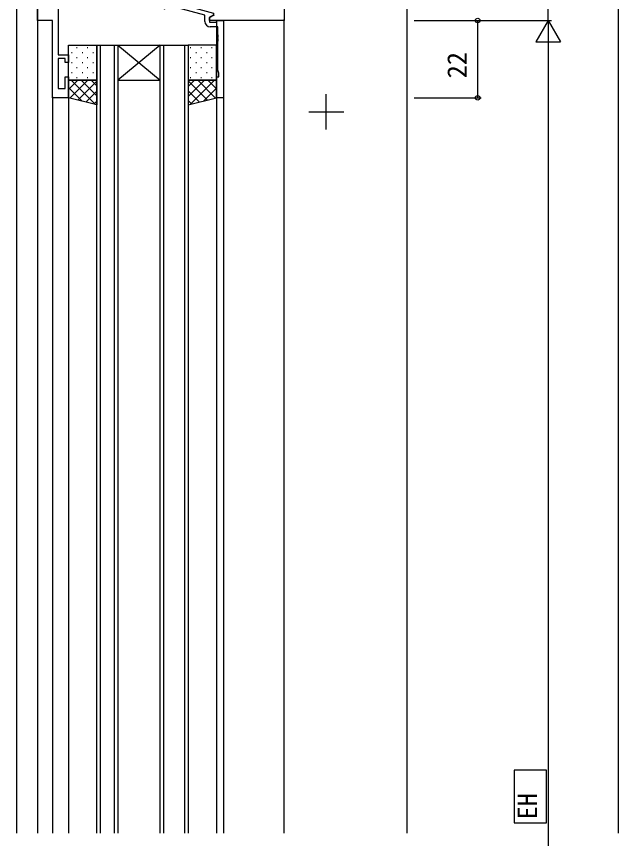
# Model space of a CAD drawing. Units: millimetres, scale not verified. Extents: x -959 to 961, y -418 to 416.
# Drawn here: x -297.3 to -126.3, y -25.4 to 208.3 of the extents above; entities that cross this region are included whole.
import ezdxf
from ezdxf.enums import TextEntityAlignment as Align

# ---------------------------------------------------------------- set-up
doc = ezdxf.new("R2010")
doc.units = ezdxf.units.MM
doc.header["$LTSCALE"] = 4
for name, color, linetype in [('0-2_YKK_11', 7, 'Continuous'), ('0-4_YKK_12', 2, 'Continuous'), ('0-5_YKK_13', 4, 'Continuous'), ('0-7_YKK_D', 6, 'Continuous')]:
    doc.layers.add(name, color=color, linetype=linetype)
doc.styles.add('ＭＳ ゴシック', font='')
doc.styles.get('ＭＳ ゴシック').set_extended_font_data('MS Gothic')

msp = doc.modelspace()

# ---------------------------------------------------------------- linework, layer by layer
at = {"layer": '0-2_YKK_11'}
for points in [[(-282.5, 185.119), (-287.1, 185.119), (-287.1, 207.119), (-291.3, 207.119), (-291.3, 242.119), (-256.3, 242.119), (-256.3, 252.119), (-254.8, 252.119), (-254.8, 242.119), (-248.3, 242.119), (-248.3, 241.119), (-249.391, 240.489), (-257.77, 240.489), (-257.77, 213.749), (-244.65, 213.749)], [(-221.3, 242.119), (-221.3, 207.119), (-242.5, 207.119), (-242.5, 207.919), (-241.062, 208.749)], [(-285.47, 212.119), (-285.47, 197.319), (-282.5, 197.319), (-282.5, 195.119), (-283.5, 195.119), (-283.5, 196.319), (-285.47, 196.319), (-285.47, 187.819), (-283.5, 187.819), (-283.5, 191.119), (-282.5, 191.119), (-282.5, 185.119)], [(-243.8, 206.819), (-243.8, 208.639), (-251.561, 210.719), (-254.851, 210.719), (-255.276, 210.294), (-256.124, 211.143), (-255.349, 211.919), (-251.403, 211.919), (-241.3, 209.211), (-241.3, 208.611), (-242.5, 207.919), (-242.5, 206.619), (-240.7, 206.619), (-240.5, 206.819), (-240.2, 207.119), (-238.5, 207.119)], [(-238.5, 207.119), (-238.5, 185.119), (-240.5, 185.119), (-240.5, 191.119), (-239.8, 191.119), (-239.8, 192.119), (-240.13, 193.025), (-240.13, 201.16), (-240.01, 201.344), (-240.01, 201.894), (-240.13, 202.077), (-240.13, 202.16), (-240.01, 202.344), (-240.01, 202.894), (-240.13, 203.077), (-240.13, 205.319), (-242.3, 205.319)]]:
    msp.add_lwpolyline(points, dxfattribs=at)
msp.add_arc((-242.3, 206.819), 1.5, 180.00001, 269.99999, dxfattribs=at)
at = {"layer": '0-4_YKK_12'}
for p, q in [((-297.3, 251.919), (-297.3, -23.891)), ((-291.3, 242.119), (-291.3, -23.891)), ((-126.3, -23.891), (-126.3, 222.119)), ((-186.3, -23.891), (-186.3, 221.119)), ((-240.5, 207.119), (-240.5, -23.891)), ((-238.5, 207.119), (-238.5, -23.891)), ((-221.3, -23.891), (-221.3, 207.419)), ((-274.5, -23.891), (-274.5, 200.119)), ((-273.5, 200.119), (-273.5, -23.891)), ((-269.5, -23.891), (-269.5, 200.119)), ((-268.5, 200.119), (-268.5, -23.891)), ((-268.5, 200.119), (-256.5, 190.119)), ((-256.5, 200.119), (-268.5, 190.119)), ((-256.5, -23.891), (-256.5, 200.119)), ((-255.5, 200.119), (-255.5, -23.891)), ((-249.5, -23.891), (-249.5, 200.119)), ((-248.5, 197.069), (-248.5, -23.891)), ((-268.5, 190.119), (-256.5, 190.119)), ((-287.1, 185.419), (-287.1, -23.891)), ((-282.5, 185.619), (-282.5, -23.891))]:
    msp.add_line(p, q, dxfattribs=at)
msp.add_lwpolyline([(-274.5, 200.119), (-268.5, 200.119), (-256.5, 200.119), (-248.5, 200.119)], dxfattribs=at)
at = {"layer": '0-5_YKK_13'}
for p, q in [((-280.09, 199.319), (-280.29, 199.319)), ((-277.06, 199.319), (-277.26, 199.319)), ((-247.79, 199.319), (-247.99, 199.319)), ((-244.76, 199.319), (-244.96, 199.319)), ((-241.73, 199.319), (-241.93, 199.319)), ((-281.505, 197.904), (-281.705, 197.904)), ((-280.09, 196.489), (-280.29, 196.489)), ((-278.475, 197.904), (-278.675, 197.904)), ((-277.06, 196.489), (-277.26, 196.489)), ((-275.445, 197.904), (-275.645, 197.904)), ((-247.79, 196.489), (-247.99, 196.489)), ((-246.175, 197.904), (-246.375, 197.904)), ((-244.76, 196.489), (-244.96, 196.489)), ((-243.145, 197.904), (-243.345, 197.904)), ((-241.73, 196.489), (-241.93, 196.489)), ((-281.505, 195.074), (-281.705, 195.074)), ((-278.475, 195.074), (-278.675, 195.074)), ((-275.445, 195.074), (-275.645, 195.074)), ((-246.175, 195.074), (-246.375, 195.074)), ((-243.145, 195.074), (-243.345, 195.074)), ((-281.505, 192.244), (-281.705, 192.244)), ((-280.09, 193.659), (-280.29, 193.659)), ((-278.475, 192.244), (-278.675, 192.244)), ((-277.06, 193.659), (-277.26, 193.659)), ((-275.445, 192.244), (-275.645, 192.244)), ((-247.79, 193.659), (-247.99, 193.659)), ((-246.175, 192.244), (-246.375, 192.244)), ((-244.76, 193.659), (-244.96, 193.659)), ((-243.145, 192.244), (-243.345, 192.244)), ((-241.73, 193.659), (-241.93, 193.659)), ((-279.86, 190.119), (-282.5, 187.479)), ((-277.032, 190.119), (-282.125, 185.025)), ((-281.747, 190.119), (-274.829, 183.201)), ((-280.09, 190.829), (-280.29, 190.829)), ((-274.5, 189.822), (-279.863, 184.459)), ((-278.918, 190.119), (-274.5, 185.7)), ((-277.06, 190.829), (-277.26, 190.829)), ((-276.09, 190.119), (-274.5, 188.529)), ((-243.919, 190.119), (-248.5, 185.538)), ((-246.747, 190.119), (-248.5, 188.366)), ((-248.5, 189.985), (-243.007, 184.492)), ((-247.79, 190.829), (-247.99, 190.829)), ((-241.091, 190.119), (-247.954, 183.255)), ((-245.806, 190.119), (-240.744, 185.058)), ((-244.76, 190.829), (-244.96, 190.829)), ((-242.977, 190.119), (-240.5, 187.642)), ((-241.73, 190.829), (-241.93, 190.829)), ((-282.5, 188.044), (-278.6, 184.144)), ((-274.5, 186.994), (-277.6, 183.894)), ((-248.5, 187.156), (-245.27, 183.926)), ((-240.5, 187.881), (-244.183, 184.198)), ((-282.5, 185.215), (-282.371, 185.086)), ((-209.3, 176.119), (-209.3, 186.119)), ((-274.5, 184.165), (-275.337, 183.328)), ((-248.5, 184.328), (-247.533, 183.36)), ((-214.3, 181.119), (-204.3, 181.119))]:
    msp.add_line(p, q, dxfattribs=at)
for points in [[(-274.5, 190.119), (-282.5, 190.119), (-282.5, 200.119), (-274.5, 200.119)], [(-248.5, 190.119), (-240.5, 190.119), (-240.5, 200.119), (-248.5, 200.119)], [(-282.5, 190.119), (-274.5, 190.119), (-274.5, 183.119), (-282.5, 185.119)], [(-240.5, 190.119), (-248.5, 190.119), (-248.5, 183.119), (-240.5, 185.119)]]:
    msp.add_lwpolyline(points, close=True, dxfattribs=at)
at = {"layer": '0-7_YKK_D'}
for p, q in [((-146.3, 207.119), (-146.3, 222.119)), ((-184.3, 207.119), (-145.3, 207.119)), ((-184.3, 207.119), (-145.3, 207.119)), ((-184.3, 207.119), (-165.3, 207.119)), ((-166.3, 185.119), (-166.3, 207.119)), ((-146.3, 207.119), (-149.8, 201.056)), ((-146.3, 207.119), (-142.8, 201.056)), ((-146.3, 207.119), (-146.3, 194.994)), ((-149.8, 201.056), (-142.8, 201.056)), ((-146.3, 200.119), (-146.3, -226.9)), ((-184.3, 185.119), (-165.3, 185.119))]:
    msp.add_line(p, q, dxfattribs=at)
msp.add_lwpolyline([(-155.945, -20.924), (-146.736, -20.924), (-146.736, -5.939), (-155.945, -5.939)], close=True, dxfattribs=at)
for centre in [(-166.3, 207.119), (-166.3, 185.119)]:
    msp.add_circle(centre, 0.637, dxfattribs=at)

# ---------------------------------------------------------------- texts
at = {"layer": '0-7_YKK_D', "style": 'ＭＳ ゴシック'}
for s, p in [('22', (-167.8, 190.664)), ('EH', (-147.8, -19.953))]:
    msp.add_text(s, height=5.499, rotation=90, dxfattribs=at).set_placement(p, align=Align.BOTTOM_LEFT)

doc.saveas('drawing.dxf')
